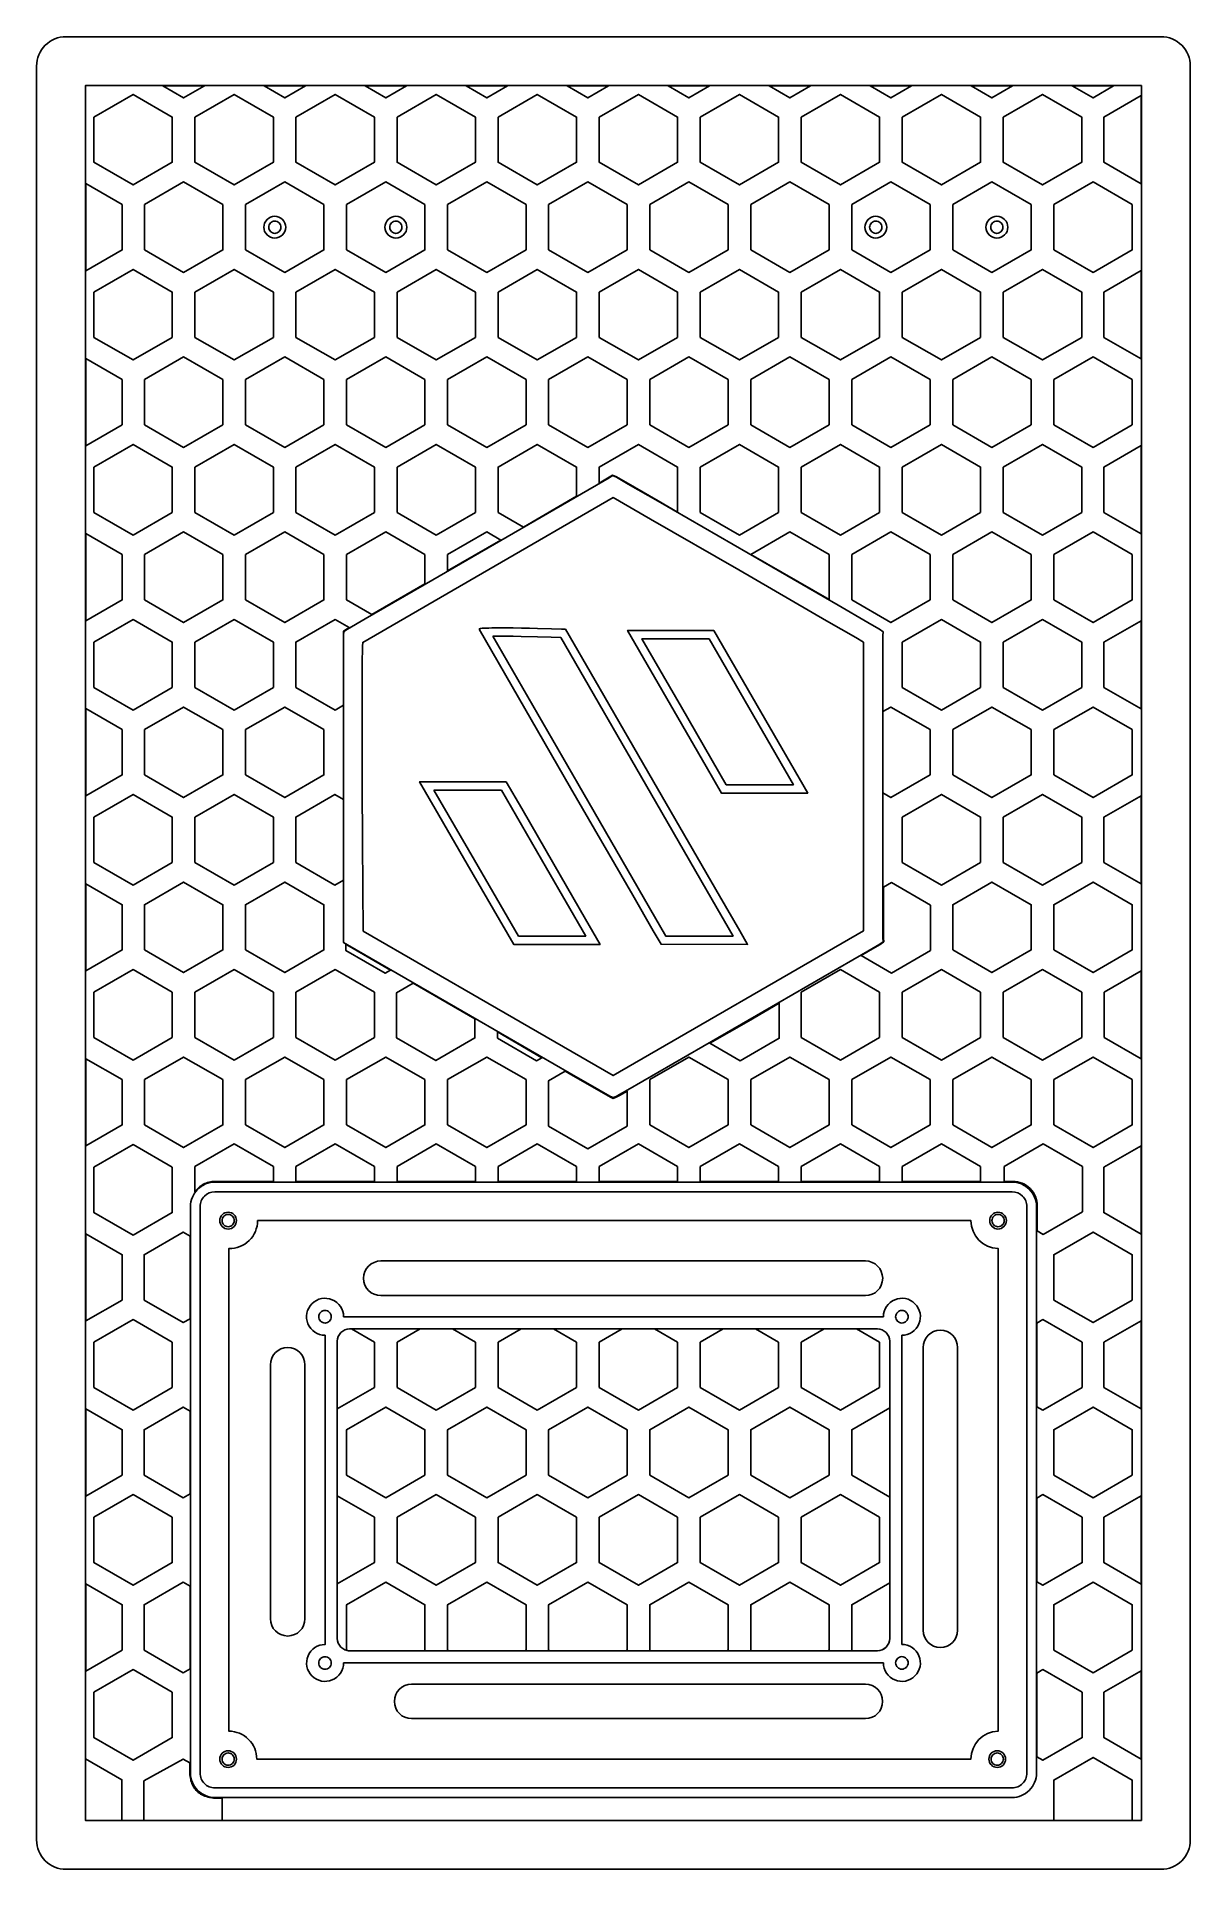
# Model space of a CAD drawing. Extents: x 0.9 to 12.7, y 0.9 to 19.6.
import ezdxf

# ---------------------------------------------------------------- set-up
doc = ezdxf.new("R2010")
doc.units = 0
doc.layers.get('0').update_dxf_attribs({"linetype": 'CONTINUOUS'})
doc.layers.add('LAYER_1', color=7, linetype='CONTINUOUS')
doc.layers.add('LAYER_10', color=7, linetype='CONTINUOUS')

msp = doc.modelspace()

# ---------------------------------------------------------------- linework, layer by layer
for points in [[(12.186, 1.361), (1.375, 1.361), (1.375, 19.12), (12.186, 19.12)], [(1.462, 18.797), (1.863, 19.029), (2.264, 18.797), (2.264, 18.334), (1.863, 18.102), (1.462, 18.334)], [(2.592, 19.117), (2.38, 18.994), (2.168, 19.117)], [(2.496, 18.797), (2.897, 19.029), (3.299, 18.797), (3.299, 18.334), (2.897, 18.102), (2.496, 18.334)], [(3.626, 19.117), (3.415, 18.994), (3.203, 19.117)], [(3.53, 18.797), (3.932, 19.029), (4.333, 18.797), (4.333, 18.334), (3.932, 18.102), (3.53, 18.334)], [(4.661, 19.117), (4.449, 18.994), (4.237, 19.117)], [(4.565, 18.797), (4.966, 19.029), (5.367, 18.797), (5.367, 18.334), (4.966, 18.102), (4.565, 18.334)], [(5.695, 19.117), (5.483, 18.994), (5.272, 19.117)], [(5.599, 18.797), (6, 19.029), (6.402, 18.797), (6.402, 18.334), (6, 18.102), (5.599, 18.334)], [(6.729, 19.117), (6.518, 18.994), (6.306, 19.117)], [(6.634, 18.797), (7.035, 19.029), (7.436, 18.797), (7.436, 18.334), (7.035, 18.102), (6.634, 18.334)], [(7.764, 19.117), (7.552, 18.994), (7.34, 19.117)], [(7.668, 18.797), (8.069, 19.029), (8.471, 18.797), (8.471, 18.334), (8.069, 18.102), (7.668, 18.334)], [(8.798, 19.117), (8.586, 18.994), (8.375, 19.117)], [(8.702, 18.797), (9.104, 19.029), (9.505, 18.797), (9.505, 18.334), (9.104, 18.102), (8.702, 18.334)], [(9.833, 19.117), (9.621, 18.994), (9.409, 19.117)], [(9.737, 18.797), (10.138, 19.029), (10.539, 18.797), (10.539, 18.334), (10.138, 18.102), (9.737, 18.334)], [(10.867, 19.117), (10.655, 18.994), (10.443, 19.117)], [(10.771, 18.797), (11.172, 19.029), (11.574, 18.797), (11.574, 18.334), (11.172, 18.102), (10.771, 18.334)], [(11.901, 19.117), (11.69, 18.994), (11.478, 19.117)], [(12.182, 18.114), (11.802, 18.334), (11.802, 18.797), (12.182, 19.017)], [(1.379, 18.116), (1.751, 17.902), (1.751, 17.438), (1.379, 17.223)], [(1.979, 17.438), (1.979, 17.902), (2.38, 18.133), (2.782, 17.902), (2.782, 17.438), (2.38, 17.207)], [(3.013, 17.438), (3.013, 17.902), (3.415, 18.133), (3.816, 17.902), (3.816, 17.438), (3.415, 17.207)], [(4.048, 17.438), (4.048, 17.902), (4.449, 18.133), (4.85, 17.902), (4.85, 17.438), (4.449, 17.207)], [(5.082, 17.438), (5.082, 17.902), (5.483, 18.133), (5.885, 17.902), (5.885, 17.438), (5.483, 17.207)], [(6.116, 17.438), (6.116, 17.902), (6.518, 18.133), (6.919, 17.902), (6.919, 17.438), (6.518, 17.207)], [(7.151, 17.438), (7.151, 17.902), (7.552, 18.133), (7.953, 17.902), (7.953, 17.438), (7.552, 17.207)], [(8.185, 17.438), (8.185, 17.902), (8.586, 18.133), (8.988, 17.902), (8.988, 17.438), (8.586, 17.207)], [(9.219, 17.438), (9.219, 17.902), (9.621, 18.133), (10.022, 17.902), (10.022, 17.438), (9.621, 17.207)], [(10.254, 17.438), (10.254, 17.902), (10.655, 18.133), (11.057, 17.902), (11.057, 17.438), (10.655, 17.207)], [(11.288, 17.438), (11.288, 17.902), (11.69, 18.133), (12.091, 17.902), (12.091, 17.438), (11.69, 17.207)], [(1.462, 17.006), (1.863, 17.238), (2.264, 17.006), (2.264, 16.542), (1.863, 16.311), (1.462, 16.542)], [(2.496, 17.006), (2.897, 17.238), (3.299, 17.006), (3.299, 16.542), (2.897, 16.311), (2.496, 16.542)], [(3.53, 17.006), (3.932, 17.238), (4.333, 17.006), (4.333, 16.542), (3.932, 16.311), (3.53, 16.542)], [(4.565, 17.006), (4.966, 17.238), (5.367, 17.006), (5.367, 16.542), (4.966, 16.311), (4.565, 16.542)], [(5.599, 17.006), (6, 17.238), (6.402, 17.006), (6.402, 16.542), (6, 16.311), (5.599, 16.542)], [(6.634, 17.006), (7.035, 17.238), (7.436, 17.006), (7.436, 16.542), (7.035, 16.311), (6.634, 16.542)], [(7.668, 17.006), (8.069, 17.238), (8.471, 17.006), (8.471, 16.542), (8.069, 16.311), (7.668, 16.542)], [(8.702, 17.006), (9.104, 17.238), (9.505, 17.006), (9.505, 16.542), (9.104, 16.311), (8.702, 16.542)], [(9.737, 17.006), (10.138, 17.238), (10.539, 17.006), (10.539, 16.542), (10.138, 16.311), (9.737, 16.542)], [(10.771, 17.006), (11.172, 17.238), (11.574, 17.006), (11.574, 16.542), (11.172, 16.311), (10.771, 16.542)], [(12.182, 16.323), (11.802, 16.542), (11.802, 17.006), (12.182, 17.226)], [(1.379, 16.325), (1.751, 16.11), (1.751, 15.647), (1.379, 15.432)], [(1.979, 15.647), (1.979, 16.11), (2.38, 16.342), (2.782, 16.11), (2.782, 15.647), (2.38, 15.415)], [(3.013, 15.647), (3.013, 16.11), (3.415, 16.342), (3.816, 16.11), (3.816, 15.647), (3.415, 15.415)], [(4.048, 15.647), (4.048, 16.11), (4.449, 16.342), (4.85, 16.11), (4.85, 15.647), (4.449, 15.415)], [(5.082, 15.647), (5.082, 16.11), (5.483, 16.342), (5.885, 16.11), (5.885, 15.647), (5.483, 15.415)], [(6.116, 15.647), (6.116, 16.11), (6.518, 16.342), (6.919, 16.11), (6.919, 15.647), (6.518, 15.415)], [(7.151, 15.647), (7.151, 16.11), (7.552, 16.342), (7.953, 16.11), (7.953, 15.647), (7.552, 15.415)], [(8.185, 15.647), (8.185, 16.11), (8.586, 16.342), (8.988, 16.11), (8.988, 15.647), (8.586, 15.415)], [(9.219, 15.647), (9.219, 16.11), (9.621, 16.342), (10.022, 16.11), (10.022, 15.647), (9.621, 15.415)], [(10.254, 15.647), (10.254, 16.11), (10.655, 16.342), (11.057, 16.11), (11.057, 15.647), (10.655, 15.415)], [(11.288, 15.647), (11.288, 16.11), (11.69, 16.342), (12.091, 16.11), (12.091, 15.647), (11.69, 15.415)], [(1.462, 15.214), (1.863, 15.446), (2.264, 15.214), (2.264, 14.751), (1.863, 14.519), (1.462, 14.751)], [(2.496, 15.214), (2.897, 15.446), (3.299, 15.214), (3.299, 14.751), (2.897, 14.519), (2.496, 14.751)], [(3.53, 15.214), (3.932, 15.446), (4.333, 15.214), (4.333, 14.751), (3.932, 14.519), (3.53, 14.751)], [(4.565, 15.214), (4.966, 15.446), (5.367, 15.214), (5.367, 14.751), (4.966, 14.519), (4.565, 14.751)], [(7.668, 15.214), (8.069, 15.446), (8.471, 15.214), (8.471, 14.751), (8.069, 14.519), (7.668, 14.751)], [(8.702, 15.214), (9.104, 15.446), (9.505, 15.214), (9.505, 14.751), (9.104, 14.519), (8.702, 14.751)], [(9.737, 15.214), (10.138, 15.446), (10.539, 15.214), (10.539, 14.751), (10.138, 14.519), (9.737, 14.751)], [(10.771, 15.214), (11.172, 15.446), (11.574, 15.214), (11.574, 14.751), (11.172, 14.519), (10.771, 14.751)], [(12.182, 14.531), (11.802, 14.751), (11.802, 15.214), (12.182, 15.434)], [(1.379, 14.533), (1.751, 14.318), (1.751, 13.855), (1.379, 13.64)], [(1.979, 13.855), (1.979, 14.318), (2.38, 14.55), (2.782, 14.318), (2.782, 13.855), (2.38, 13.623)], [(3.013, 13.855), (3.013, 14.318), (3.415, 14.55), (3.816, 14.318), (3.816, 13.855), (3.415, 13.623)], [(9.219, 13.855), (9.219, 14.318), (9.621, 14.55), (10.022, 14.318), (10.022, 13.855), (9.621, 13.623)], [(10.254, 13.855), (10.254, 14.318), (10.655, 14.55), (11.057, 14.318), (11.057, 13.855), (10.655, 13.623)], [(11.288, 13.855), (11.288, 14.318), (11.69, 14.55), (12.091, 14.318), (12.091, 13.855), (11.69, 13.623)], [(1.462, 13.423), (1.863, 13.654), (2.264, 13.423), (2.264, 12.959), (1.863, 12.727), (1.462, 12.959)], [(2.496, 13.423), (2.897, 13.654), (3.299, 13.423), (3.299, 12.959), (2.897, 12.727), (2.496, 12.959)], [(9.737, 13.423), (10.138, 13.654), (10.539, 13.423), (10.539, 12.959), (10.138, 12.727), (9.737, 12.959)], [(10.771, 13.423), (11.172, 13.654), (11.574, 13.423), (11.574, 12.959), (11.172, 12.727), (10.771, 12.959)], [(12.181, 12.739), (11.801, 12.959), (11.801, 13.423), (12.181, 13.642)], [(1.979, 12.063), (1.979, 12.527), (2.38, 12.758), (2.782, 12.527), (2.782, 12.063), (2.38, 11.832)], [(3.013, 12.063), (3.013, 12.527), (3.415, 12.758), (3.816, 12.527), (3.816, 12.063), (3.415, 11.832)], [(10.254, 12.063), (10.254, 12.527), (10.655, 12.758), (11.057, 12.527), (11.057, 12.063), (10.655, 11.832)], [(11.288, 12.063), (11.288, 12.527), (11.69, 12.758), (12.091, 12.527), (12.091, 12.063), (11.69, 11.832)], [(1.379, 12.742), (1.751, 12.527), (1.751, 12.063), (1.379, 11.849)], [(1.462, 11.631), (1.863, 11.863), (2.264, 11.631), (2.264, 11.168), (1.863, 10.936), (1.462, 11.168)], [(2.496, 11.631), (2.897, 11.863), (3.299, 11.631), (3.299, 11.168), (2.897, 10.936), (2.496, 11.168)], [(9.737, 11.631), (10.138, 11.863), (10.539, 11.631), (10.539, 11.168), (10.138, 10.936), (9.737, 11.168)], [(10.771, 11.631), (11.172, 11.863), (11.574, 11.631), (11.574, 11.168), (11.172, 10.936), (10.771, 11.168)], [(12.183, 10.948), (11.802, 11.168), (11.802, 11.631), (12.183, 11.851)], [(1.379, 10.95), (1.751, 10.735), (1.751, 10.272), (1.379, 10.057)], [(1.979, 10.272), (1.979, 10.735), (2.38, 10.967), (2.782, 10.735), (2.782, 10.272), (2.38, 10.04)], [(3.013, 10.272), (3.013, 10.735), (3.415, 10.967), (3.816, 10.735), (3.816, 10.272), (3.415, 10.04)], [(10.254, 10.272), (10.254, 10.735), (10.655, 10.967), (11.057, 10.735), (11.057, 10.272), (10.655, 10.04)], [(11.288, 10.272), (11.288, 10.735), (11.69, 10.967), (12.091, 10.735), (12.091, 10.272), (11.69, 10.04)], [(1.462, 9.839), (1.863, 10.071), (2.264, 9.839), (2.264, 9.376), (1.863, 9.144), (1.462, 9.376)], [(2.496, 9.839), (2.897, 10.071), (3.299, 9.839), (3.299, 9.376), (2.897, 9.144), (2.496, 9.376)], [(3.53, 9.839), (3.932, 10.071), (4.333, 9.839), (4.333, 9.376), (3.932, 9.144), (3.53, 9.376)], [(8.702, 9.839), (9.104, 10.071), (9.505, 9.839), (9.505, 9.376), (9.104, 9.144), (8.702, 9.376)], [(9.737, 9.839), (10.138, 10.071), (10.539, 9.839), (10.539, 9.376), (10.138, 9.144), (9.737, 9.376)], [(10.771, 9.839), (11.172, 10.071), (11.574, 9.839), (11.574, 9.376), (11.172, 9.144), (10.771, 9.376)], [(12.184, 9.156), (11.803, 9.376), (11.803, 9.839), (12.184, 10.059)], [(1.379, 9.158), (1.751, 8.944), (1.751, 8.48), (1.379, 8.265)], [(1.979, 8.48), (1.979, 8.944), (2.38, 9.175), (2.782, 8.944), (2.782, 8.48), (2.38, 8.248)], [(3.013, 8.48), (3.013, 8.944), (3.415, 9.175), (3.816, 8.944), (3.816, 8.48), (3.415, 8.248)], [(4.048, 8.48), (4.048, 8.944), (4.449, 9.175), (4.85, 8.944), (4.85, 8.48), (4.449, 8.248)], [(5.082, 8.48), (5.082, 8.944), (5.483, 9.175), (5.885, 8.944), (5.885, 8.48), (5.483, 8.248)], [(7.151, 8.48), (7.151, 8.944), (7.552, 9.175), (7.953, 8.944), (7.953, 8.48), (7.552, 8.248)], [(8.185, 8.48), (8.185, 8.944), (8.586, 9.175), (8.988, 8.944), (8.988, 8.48), (8.586, 8.248)], [(9.219, 8.48), (9.219, 8.944), (9.621, 9.175), (10.022, 8.944), (10.022, 8.48), (9.621, 8.248)], [(10.254, 8.48), (10.254, 8.944), (10.655, 9.175), (11.057, 8.944), (11.057, 8.48), (10.655, 8.248)], [(11.288, 8.48), (11.288, 8.944), (11.69, 9.175), (12.091, 8.944), (12.091, 8.48), (11.69, 8.248)], [(1.462, 8.048), (1.863, 8.279), (2.264, 8.048), (2.264, 7.584), (1.863, 7.353), (1.462, 7.584)], [(3.299, 7.902), (3.299, 8.055), (2.897, 8.287), (2.496, 8.055), (2.496, 7.797), (2.505, 7.808), (2.514, 7.82), (2.524, 7.83), (2.535, 7.84), (2.546, 7.85), (2.558, 7.858), (2.57, 7.866), (2.583, 7.873), (2.597, 7.88), (2.61, 7.886), (2.624, 7.891), (2.639, 7.895), (2.654, 7.898), (2.669, 7.9), (2.684, 7.902), (2.7, 7.902)], [(4.333, 7.902), (3.53, 7.902), (3.53, 8.055), (3.932, 8.287), (4.333, 8.055)], [(5.367, 7.902), (4.565, 7.902), (4.565, 8.055), (4.966, 8.287), (5.367, 8.055)], [(6.402, 7.902), (6.402, 8.055), (6, 8.287), (5.599, 8.055), (5.599, 7.902)], [(7.436, 7.902), (6.634, 7.902), (6.634, 8.055), (7.035, 8.287), (7.436, 8.055)], [(8.471, 7.902), (7.668, 7.902), (7.668, 8.055), (8.069, 8.287), (8.471, 8.055)], [(9.505, 7.902), (8.702, 7.902), (8.702, 8.055), (9.104, 8.287), (9.505, 8.055)], [(10.539, 7.902), (10.539, 8.055), (10.138, 8.287), (9.737, 8.055), (9.737, 7.902)], [(12.181, 7.364), (11.8, 7.584), (11.8, 8.048), (12.181, 8.268)], [(1.379, 7.367), (1.751, 7.152), (1.751, 6.688), (1.379, 6.474)], [(2.446, 6.497), (2.446, 7.343), (2.376, 7.384), (1.975, 7.152), (1.975, 6.688), (2.376, 6.457)], [(11.288, 6.688), (11.288, 7.152), (11.69, 7.384), (12.091, 7.152), (12.091, 6.688), (11.69, 6.457)], [(1.462, 6.256), (1.863, 6.488), (2.264, 6.256), (2.264, 5.793), (1.863, 5.561), (1.462, 5.793)], [(5.132, 6.392), (5.367, 6.256), (5.367, 5.793), (4.966, 5.561), (4.565, 5.793), (4.565, 6.256), (4.8, 6.392)], [(6.167, 6.392), (6.402, 6.256), (6.402, 5.793), (6, 5.561), (5.599, 5.793), (5.599, 6.256), (5.834, 6.392)], [(7.201, 6.392), (7.436, 6.256), (7.436, 5.793), (7.035, 5.561), (6.634, 5.793), (6.634, 6.256), (6.869, 6.392)], [(7.903, 6.392), (8.236, 6.392), (8.471, 6.256), (8.471, 5.793), (8.069, 5.561), (7.668, 5.793), (7.668, 6.256)], [(9.27, 6.392), (8.937, 6.392), (8.702, 6.256), (8.702, 5.793), (9.104, 5.561), (9.505, 5.793), (9.505, 6.256)], [(11.116, 5.596), (11.116, 6.453), (11.177, 6.488), (11.579, 6.256), (11.579, 5.793), (11.177, 5.561)], [(12.181, 5.573), (11.801, 5.793), (11.801, 6.256), (12.181, 6.476)], [(1.379, 5.575), (1.751, 5.36), (1.751, 4.897), (1.379, 4.682)], [(2.446, 4.705), (2.446, 5.552), (2.376, 5.592), (1.975, 5.36), (1.975, 4.897), (2.376, 4.665)], [(4.048, 4.897), (4.048, 5.36), (4.449, 5.592), (4.85, 5.36), (4.85, 4.897), (4.449, 4.665)], [(5.082, 4.897), (5.082, 5.36), (5.483, 5.592), (5.885, 5.36), (5.885, 4.897), (5.483, 4.665)], [(6.116, 4.897), (6.116, 5.36), (6.518, 5.592), (6.919, 5.36), (6.919, 4.897), (6.518, 4.665)], [(7.151, 4.897), (7.151, 5.36), (7.552, 5.592), (7.953, 5.36), (7.953, 4.897), (7.552, 4.665)], [(8.185, 4.897), (8.185, 5.36), (8.586, 5.592), (8.988, 5.36), (8.988, 4.897), (8.586, 4.665)], [(9.608, 4.672), (9.608, 5.585), (9.219, 5.36), (9.219, 4.897)], [(11.288, 4.897), (11.288, 5.36), (11.69, 5.592), (12.091, 5.36), (12.091, 4.897), (11.69, 4.665)], [(1.462, 4.464), (1.863, 4.696), (2.264, 4.464), (2.264, 4.001), (1.863, 3.769), (1.462, 4.001)], [(4.565, 4.464), (4.966, 4.696), (5.367, 4.464), (5.367, 4.001), (4.966, 3.769), (4.565, 4.001)], [(5.599, 4.464), (6, 4.696), (6.402, 4.464), (6.402, 4.001), (6, 3.769), (5.599, 4.001)], [(6.634, 4.464), (7.035, 4.696), (7.436, 4.464), (7.436, 4.001), (7.035, 3.769), (6.634, 4.001)], [(7.668, 4.464), (8.069, 4.696), (8.471, 4.464), (8.471, 4.001), (8.069, 3.769), (7.668, 4.001)], [(8.702, 4.464), (9.104, 4.696), (9.505, 4.464), (9.505, 4.001), (9.104, 3.769), (8.702, 4.001)], [(11.116, 3.805), (11.177, 3.769), (11.579, 4.001), (11.579, 4.464), (11.177, 4.696), (11.116, 4.661)], [(3.953, 3.782), (3.953, 4.684), (4.333, 4.464), (4.333, 4.001)], [(12.181, 3.781), (11.801, 4.001), (11.801, 4.464), (12.181, 4.684)], [(1.379, 3.783), (1.751, 3.569), (1.751, 3.105), (1.379, 2.89)], [(2.446, 2.914), (2.446, 3.76), (2.376, 3.8), (1.975, 3.569), (1.975, 3.105), (2.376, 2.873)], [(4.839, 3.098), (4.85, 3.105), (4.85, 3.569), (4.449, 3.8), (4.048, 3.569), (4.048, 3.105), (4.055, 3.101), (4.061, 3.1), (4.066, 3.099), (4.078, 3.098)], [(5.873, 3.098), (5.094, 3.098), (5.082, 3.105), (5.082, 3.569), (5.483, 3.8), (5.885, 3.569), (5.885, 3.105)], [(6.907, 3.098), (6.128, 3.098), (6.116, 3.105), (6.116, 3.569), (6.518, 3.8), (6.919, 3.569), (6.919, 3.105)], [(7.942, 3.098), (7.162, 3.098), (7.151, 3.105), (7.151, 3.569), (7.552, 3.8), (7.953, 3.569), (7.953, 3.105)], [(8.976, 3.098), (8.197, 3.098), (8.185, 3.105), (8.185, 3.569), (8.586, 3.8), (8.988, 3.569), (8.988, 3.105)], [(11.288, 3.105), (11.288, 3.569), (11.69, 3.8), (12.091, 3.569), (12.091, 3.105), (11.69, 2.873)], [(1.462, 2.673), (1.863, 2.905), (2.264, 2.673), (2.264, 2.209), (1.863, 1.978), (1.462, 2.209)], [(1.462, 2.209), (1.462, 2.673), (1.863, 2.905), (2.264, 2.673), (2.264, 2.209), (1.863, 1.978)], [(11.116, 2.013), (11.177, 1.978), (11.579, 2.209), (11.579, 2.673), (11.177, 2.905), (11.116, 2.869)], [(12.181, 1.99), (11.801, 2.209), (11.801, 2.673), (12.181, 2.893)], [(11.288, 1.361), (11.288, 1.775), (11.69, 2.007), (12.091, 1.775), (12.091, 1.361)]]:
    msp.add_lwpolyline(points, close=True)
for points in [[(3.251, 17.67, 0.414214), (3.313, 17.607, 0.414214), (3.376, 17.67, 0.414214), (3.313, 17.732, 0.414214)], [(4.49, 17.67, 0.414214), (4.553, 17.607, 0.414214), (4.615, 17.67, 0.414214), (4.553, 17.732, 0.414214)], [(9.403, 17.67, 0.414214), (9.466, 17.607, 0.414214), (9.528, 17.67, 0.414214), (9.466, 17.732, 0.414214)], [(10.643, 17.67, 0.414214), (10.706, 17.607, 0.414214), (10.768, 17.67, 0.414214), (10.706, 17.732, 0.414214)], [(10.779, 7.902), (10.869, 7.902, -0.414214), (11.119, 7.652), (11.119, 7.395), (11.18, 7.36), (11.581, 7.592), (11.581, 8.055), (11.18, 8.287), (10.779, 8.055)], [(2.7, 1.596), (10.861, 1.596, 0.414214), (11.111, 1.846), (11.111, 7.645, 0.414214), (10.861, 7.895), (2.7, 7.895, 0.414214), (2.45, 7.645), (2.45, 1.846, 0.414214)], [(10.861, 7.796, -0.414214), (11.013, 7.645), (11.013, 1.846, -0.414214), (10.861, 1.694), (2.7, 1.694, -0.414214), (2.548, 1.846), (2.548, 7.645, -0.414214), (2.7, 7.796)], [(2.836, 7.587, 0.414214), (2.75, 7.501, 0.414214), (2.836, 7.415, 0.414214), (2.921, 7.501, 0.414214)], [(10.717, 7.587, 0.414214), (10.632, 7.501, 0.414214), (10.717, 7.415, 0.414214), (10.803, 7.501, 0.414214)], [(3.137, 7.501, -0.422748), (2.843, 7.216), (2.843, 2.275, -0.414432), (3.129, 1.989), (10.44, 1.989, -0.406156), (10.718, 2.275), (10.718, 7.216, -0.405731), (10.44, 7.501)], [(10.718, 7.216, -0.405731), (10.44, 7.501), (3.137, 7.501, -0.422748), (2.843, 7.216), (2.843, 2.275, -0.414432), (3.129, 1.989), (10.44, 1.989, -0.406156), (10.718, 2.275)], [(10.718, 7.216, -0.405731), (10.44, 7.501), (3.137, 7.501, -0.422748), (2.843, 7.216), (2.843, 2.275, -0.414432), (3.129, 1.989), (10.44, 1.989, -0.406156), (10.718, 2.275)], [(4.399, 7.088), (9.359, 7.088, -1), (9.359, 6.733), (4.399, 6.733, -1)], [(9.733, 6.328), (9.733, 3.163, -0.668179), (9.867, 2.84, -0.668179), (9.544, 2.974), (4.017, 2.974, -0.668406), (3.694, 2.84, -0.668406), (3.828, 3.162), (3.828, 6.328, -0.668179), (3.694, 6.651, -0.668179), (4.017, 6.517), (9.544, 6.517, -0.668179), (9.867, 6.651, -0.668179)], [(3.828, 6.581, -0.414214), (3.892, 6.517, -0.414214), (3.828, 6.453, -0.414214), (3.764, 6.517, -0.414214)], [(9.733, 6.581, -0.414214), (9.797, 6.517, -0.414214), (9.733, 6.453, -0.414214), (9.669, 6.517, -0.414214)], [(9.733, 6.581, -0.414214), (9.797, 6.517, -0.414214), (9.733, 6.453, -0.414214), (9.669, 6.517, -0.414214)], [(9.733, 6.581, -0.414214), (9.797, 6.517, -0.414214), (9.733, 6.453, -0.414214), (9.669, 6.517, -0.414214)], [(9.733, 6.581, -0.414214), (9.797, 6.517, -0.414214), (9.733, 6.453, -0.414214), (9.669, 6.517, -0.414214)], [(9.733, 6.581, -0.414214), (9.797, 6.517, -0.414214), (9.733, 6.453, -0.414214), (9.669, 6.517, -0.414214)], [(3.953, 5.573), (4.333, 5.793), (4.333, 6.256), (4.098, 6.392), (4.078, 6.392, 0.414214), (3.953, 6.267)], [(4.078, 6.392), (9.483, 6.392, -0.414214), (9.608, 6.267), (9.608, 3.224, -0.414214), (9.483, 3.099), (4.078, 3.099, -0.414214), (3.953, 3.224), (3.953, 6.267, -0.414214)], [(9.95, 3.308), (9.95, 6.202, -1), (10.304, 6.202), (10.304, 3.308, -1)], [(3.268, 3.426), (3.268, 6.025, -1), (3.622, 6.025), (3.622, 3.426, -1)], [(9.231, 3.098), (9.483, 3.098, 0.414214), (9.608, 3.223), (9.608, 3.793), (9.219, 3.569), (9.219, 3.105)], [(3.828, 3.037, -0.414214), (3.892, 2.973, -0.414214), (3.828, 2.909, -0.414214), (3.764, 2.973, -0.414214)], [(9.733, 3.038, -0.414214), (9.797, 2.974, -0.414214), (9.733, 2.91, -0.414214), (9.669, 2.974, -0.414214)], [(4.714, 2.757), (9.359, 2.757, -1), (9.359, 2.403), (4.714, 2.403, -1)], [(2.835, 2.075, 0.414214), (2.75, 1.989, 0.414214), (2.835, 1.904, 0.414214), (2.921, 1.989, 0.414214)], [(10.709, 2.075, 0.414214), (10.624, 1.989, 0.414214), (10.709, 1.904, 0.414214), (10.795, 1.989, 0.414214)]]:
    msp.add_lwpolyline(points, format="xyb", close=True)
at = {"layer": 'LAYER_1'}
for points in [[(3.313, 17.558, 0.414214), (3.425, 17.67, 0.414214), (3.313, 17.782, 0.414214), (3.201, 17.67, 0.414214)], [(4.553, 17.558, 0.414214), (4.665, 17.67, 0.414214), (4.553, 17.782, 0.414214), (4.441, 17.67, 0.414214)], [(9.466, 17.558, 0.414214), (9.578, 17.67, 0.414214), (9.466, 17.782, 0.414214), (9.354, 17.67, 0.414214)], [(10.706, 17.558, 0.414214), (10.818, 17.67, 0.414214), (10.706, 17.782, 0.414214), (10.593, 17.67, 0.414214)], [(2.836, 7.564, 0.414214), (2.773, 7.501, 0.414214), (2.836, 7.439, 0.414214), (2.898, 7.501, 0.414214)], [(10.717, 7.564, 0.414214), (10.655, 7.501, 0.414214), (10.717, 7.439, 0.414214), (10.78, 7.501, 0.414214)], [(2.835, 2.052, 0.414214), (2.773, 1.989, 0.414214), (2.835, 1.927, 0.414214), (2.898, 1.989, 0.414214)], [(10.709, 2.052, 0.414214), (10.647, 1.989, 0.414214), (10.709, 1.927, 0.414214), (10.772, 1.989, 0.414214)]]:
    msp.add_lwpolyline(points, format="xyb", close=True, dxfattribs=at)
for points in [[(6.402, 14.916), (5.858, 14.601), (5.599, 14.751), (5.599, 15.214), (6, 15.446), (6.402, 15.214)], [(7.436, 14.754), (7.237, 14.869), (6.931, 15.045), (6.81, 15.114), (6.772, 15.131), (6.737, 15.11), (6.634, 15.05), (6.634, 15.214), (7.035, 15.446), (7.436, 15.214)], [(9.539, 10.397), (9.543, 10.356), (9.506, 10.33), (9.385, 10.259), (9.079, 10.081), (8.156, 9.548), (7.234, 9.016), (6.929, 8.841), (6.843, 8.791), (6.809, 8.772), (6.779, 8.76), (6.749, 8.772), (6.63, 8.841), (6.326, 9.015), (5.407, 9.545), (4.056, 10.325), (4.018, 10.348), (4.018, 13.491), (4.02, 13.532), (4.056, 13.554), (4.237, 13.66), (4.931, 14.061), (6.737, 15.106), (6.772, 15.127), (6.81, 15.11), (6.931, 15.041), (7.237, 14.865), (8.159, 14.333), (9.081, 13.8), (9.386, 13.624), (9.472, 13.573), (9.505, 13.554), (9.54, 13.529), (9.539, 13.489)], [(4.212, 13.381), (4.213, 13.42), (5.503, 14.165), (6.778, 14.902), (7.161, 14.682), (8.063, 14.161), (8.963, 13.641), (9.26, 13.469), (9.34, 13.422), (9.34, 11.952), (9.34, 10.466), (6.779, 8.986), (5.494, 9.727), (4.217, 10.465), (4.213, 10.9), (4.21, 11.384), (4.207, 11.94), (4.206, 12.222), (4.206, 12.495), (4.206, 12.751), (4.207, 12.981), (4.208, 13.175), (4.209, 13.256), (4.21, 13.325)], [(4.85, 14.018), (4.308, 13.705), (4.048, 13.855), (4.048, 14.318), (4.449, 14.55), (4.85, 14.318)], [(5.627, 14.467), (5.082, 14.152), (5.082, 14.318), (5.483, 14.55)], [(8.988, 13.858), (8.188, 14.32), (8.586, 14.55), (8.988, 14.318)], [(4.016, 12.778), (3.93, 12.727), (3.528, 12.959), (3.528, 13.423), (3.93, 13.654), (4.075, 13.571), (4.054, 13.558), (4.018, 13.536), (4.016, 13.495)], [(6.291, 13.554), (6.593, 13.029), (7.232, 11.923), (7.865, 10.826), (8.073, 10.466), (8.153, 10.329), (7.267, 10.33), (7.187, 10.468), (6.977, 10.831), (6.342, 11.931), (5.405, 13.555), (5.404, 13.555), (5.404, 13.556), (5.405, 13.557), (5.405, 13.557), (5.408, 13.559), (5.411, 13.56), (5.416, 13.561), (5.422, 13.562), (5.437, 13.564), (5.456, 13.565), (5.479, 13.567), (5.505, 13.567), (5.534, 13.568), (5.566, 13.569), (5.601, 13.569), (5.675, 13.569), (5.755, 13.568), (5.838, 13.566), (5.922, 13.565), (6.003, 13.563), (6.147, 13.559), (6.25, 13.555)], [(7.809, 13.543), (8.769, 11.878), (8.326, 11.878), (8.026, 11.878), (7.926, 11.878), (7.885, 11.878), (7.729, 12.148), (7.402, 12.715), (6.925, 13.543)], [(5.544, 13.483), (5.601, 13.484), (5.675, 13.484), (5.754, 13.483), (5.837, 13.481), (6.001, 13.478), (6.144, 13.474), (6.241, 13.471), (7.158, 11.881), (7.791, 10.784), (8.005, 10.414), (7.316, 10.414), (6.415, 11.974)], [(7.934, 11.963), (7.476, 12.757), (7.072, 13.458), (7.76, 13.458), (8.622, 11.963), (8.326, 11.963), (8.026, 11.963)], [(9.539, 11.879), (9.621, 11.832), (10.022, 12.063), (10.022, 12.527), (9.621, 12.758), (9.539, 12.711)], [(4.016, 10.986), (3.929, 10.936), (3.528, 11.168), (3.528, 11.631), (3.929, 11.863), (4.016, 11.813)], [(5.683, 11.993), (5.841, 11.721), (6.169, 11.151), (6.495, 10.586), (6.644, 10.328), (5.76, 10.328), (5.284, 11.149), (4.956, 11.717), (4.796, 11.993), (4.836, 11.993), (4.937, 11.993), (5.238, 11.993)], [(4.943, 11.908), (5.238, 11.908), (5.634, 11.908), (6.096, 11.108), (6.497, 10.413), (5.809, 10.413), (5.358, 11.192)], [(9.315, 10.214), (9.39, 10.258), (9.511, 10.329), (9.548, 10.355), (9.544, 10.396), (9.544, 10.915), (9.626, 10.962), (10.027, 10.73), (10.027, 10.267), (9.626, 10.035)], [(4.497, 10.065), (4.443, 10.034), (4.042, 10.266), (4.042, 10.328), (4.05, 10.323)], [(5.362, 9.567), (5.362, 9.371), (4.961, 9.139), (4.56, 9.371), (4.56, 9.834), (4.73, 9.932)], [(8.478, 9.726), (8.163, 9.544), (7.767, 9.316), (8.077, 9.137), (8.478, 9.368)], [(6.048, 9.169), (5.994, 9.137), (5.592, 9.369), (5.592, 9.432)], [(6.919, 8.827), (6.919, 8.468), (6.518, 8.237), (6.116, 8.468), (6.116, 8.932), (6.287, 9.03), (6.326, 9.007), (6.63, 8.833), (6.749, 8.764), (6.779, 8.752), (6.809, 8.764), (6.843, 8.783)], [(1.376, 1.992), (1.748, 1.777), (1.748, 1.361), (1.376, 1.361)], [(2.444, 1.951), (2.374, 1.99), (1.973, 1.766), (1.973, 1.362), (2.775, 1.362), (2.775, 1.59), (2.752, 1.589), (2.729, 1.588), (2.707, 1.589), (2.686, 1.59), (2.667, 1.593), (2.648, 1.596), (2.63, 1.6), (2.613, 1.605), (2.597, 1.61), (2.582, 1.616), (2.568, 1.623), (2.554, 1.631), (2.542, 1.639), (2.53, 1.648), (2.519, 1.657), (2.509, 1.667), (2.5, 1.678), (2.491, 1.689), (2.483, 1.701), (2.476, 1.713), (2.47, 1.725), (2.464, 1.739), (2.459, 1.752), (2.455, 1.766), (2.452, 1.78), (2.449, 1.795), (2.446, 1.81), (2.445, 1.825), (2.443, 1.841), (2.443, 1.857), (2.443, 1.873), (2.444, 1.889), (2.444, 1.904), (2.444, 1.92)]]:
    msp.add_lwpolyline(points, close=True, dxfattribs=at)
msp.add_lwpolyline([(9.539, 12.711), (9.539, 11.879)], dxfattribs=at)
at = {"layer": 'LAYER_10'}
msp.add_lwpolyline([(0.875, 1.161, 0.414214), (1.175, 0.861), (12.386, 0.861, 0.414214), (12.686, 1.161), (12.686, 19.32, 0.414214), (12.386, 19.62), (1.175, 19.62, 0.414214), (0.875, 19.32)], format="xyb", close=True, dxfattribs=at)

doc.saveas('drawing.dxf')
